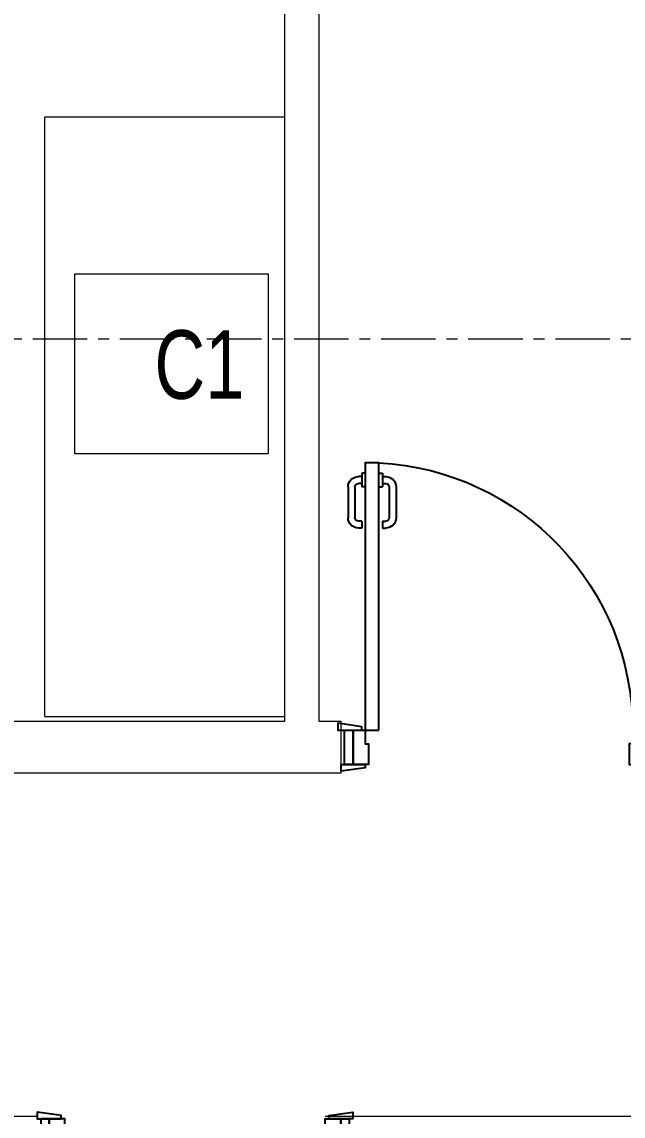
# Model space of a CAD drawing. Header units: millimetres. Extents: x 26027 to 581921, y 7230 to 233891.
# Drawn here: x 570587 to 572341, y 132880 to 136070 of the extents above; entities that cross this region are included whole.
import ezdxf

# ---------------------------------------------------------------- set-up
doc = ezdxf.new("R2010")
doc.units = ezdxf.units.MM
doc.header["$LTSCALE"] = 5
doc.linetypes.add('CENTER', pattern=[50.8, 31.75, -6.35, 6.35, -6.35])
doc.layers.add('axes', color=9, linetype='Continuous')
doc.layers.add('GE-ARCHITECTURAL_ELEMENTS', color=8, linetype='Continuous')
doc.layers.add('Medical Equipment and Furniture', color=163, linetype='Continuous', lineweight=0)
doc.layers.add('Walls', color=32, linetype='Continuous', lineweight=5)
doc.layers.add('Wooden Joinery', color=7, linetype='Continuous', lineweight=5, true_color=0xffdcd1)
doc.styles.add('X3G_ENTITY_2587EA', font='swisscl.ttf', dxfattribs={"height": 200})

# ---------------------------------------------------------------- blocks, each defined once
blk = doc.blocks.new('A$C72370EFE')
at = {"layer": 'GE-ARCHITECTURAL_ELEMENTS'}
for p, q in [((-0.01, -0.03), (-0.01, -0.07)), ((0, -0.03), (-0.01, -0.03)), ((0.04, -0.03), (0.05, -0.03)), ((0.05, -0.03), (0.05, -0.07)), ((-0.01, -0.04), (-0.02, -0.04)), ((-0.01, -0.06), (-0.02, -0.06)), ((0.05, -0.04), (0.06, -0.04)), ((0.05, -0.06), (0.06, -0.06)), ((-0.05, -0.07), (-0.05, -0.16)), ((-0.03, -0.07), (-0.03, -0.16)), ((0, -0.07), (-0.01, -0.07)), ((0.04, -0.07), (0.05, -0.07)), ((0.07, -0.07), (0.07, -0.16)), ((0.09, -0.07), (0.09, -0.16)), ((-0.01, -0.17), (-0.02, -0.17)), ((-0.01, -0.19), (-0.02, -0.19)), ((-0.01, -0.17), (-0.01, -0.19)), ((0.05, -0.17), (0.06, -0.17)), ((0.05, -0.17), (0.05, -0.19)), ((0.05, -0.19), (0.06, -0.19))]:
    blk.add_line(p, q, dxfattribs=at)
for centre, radius, start, end in [((-0.02, -0.07), 0.03, 90, 180), ((-0.02, -0.07), 0.01, 90, 180), ((0.06, -0.07), 0.03, 0, 90), ((0.06, -0.07), 0.01, 0, 90), ((-0.02, -0.16), 0.03, 180, 270), ((-0.02, -0.16), 0.01, 180, 270), ((0.06, -0.16), 0.01, 270, 0), ((0.06, -0.16), 0.03, 270, 0)]:
    blk.add_arc(centre, radius, start, end, dxfattribs=at)
blk = doc.blocks.new('A$C41DF7AD3')
at = {"layer": 'GE-ARCHITECTURAL_ELEMENTS', "elevation": 0}
for points in [[(820, 780), (820, 1559), (860, 1559), (860, 780)], [(70, 780), (70, 790), (0, 800), (0, 780)], [(870, 780), (870, 790), (940, 800), (940, 780)], [(80, 680), (80, 670), (10, 660), (10, 680)], [(860, 680), (860, 670), (930, 660), (930, 680)]]:
    blk.add_lwpolyline(points, close=True, dxfattribs=at)
for points in [[(45, 780), (45, 680), (20, 680), (20, 780), (45, 780)], [(45, 780), (80, 780), (80, 740), (90, 740), (90, 680), (45, 680), (45, 780)], [(895, 780), (860, 780), (860, 740), (850, 740), (850, 680), (895, 680), (895, 780)], [(895, 780), (895, 680), (920, 680), (920, 780), (895, 780)]]:
    blk.add_lwpolyline(points, dxfattribs=at)
at = {"layer": 'GE-ARCHITECTURAL_ELEMENTS'}
blk.add_arc((860, 780, 0), 780, 92.9397, 180, dxfattribs=at)
at = {"layer": 'GE-ARCHITECTURAL_ELEMENTS', "xscale": 999.9999999998856, "yscale": 999.9999999998856, "zscale": 999.9999999998856}
blk.add_blockref('A$C72370EFE', (820, 1559, 0), dxfattribs=at)

msp = doc.modelspace()

# ---------------------------------------------------------------- linework, layer by layer
at = {"layer": 'axes', "linetype": 'CENTER', "lineweight": 0}
msp.add_line((580937.8, 135145.3, 2.4), (448568.3, 135145.3, 2.4), dxfattribs=at)
at = {"layer": 'Medical Equipment and Furniture', "lineweight": 0}
for p, q in [((570653.8, 135793.5, 0), (571353.8, 135793.5, 0)), ((570653.8, 134044.9, 0), (571353.8, 134044.9, 0))]:
    msp.add_line(p, q, dxfattribs=at)
at = {"layer": 'Medical Equipment and Furniture', "elevation": 0}
msp.add_lwpolyline([(570653.8, 134044.9), (570653.8, 135793.5)], dxfattribs=at)
msp.add_lwpolyline([(570741.9, 135335.8), (571305.6, 135335.8), (571305.6, 134810.5), (570741.9, 134810.5)], close=True, dxfattribs=at)
at = {"layer": 'Walls', "lineweight": 0}
for p, q in [((571353.8, 134030.3, 0), (568993.6, 134030.3, 0)), ((571518.5, 134030.3, 0), (571453.8, 134030.3, 0)), ((571518.5, 133880.3, 0), (568993.6, 133880.3, 0)), ((571453.8, 133880.3, 0), (571353.8, 133880.3, 0))]:
    msp.add_line(p, q, dxfattribs=at)
at = {"layer": 'Walls', "elevation": 0}
for points in [[(571353.8, 134030.3), (571353.8, 137060.3)], [(571453.8, 134030.3), (571453.8, 137060.3)]]:
    msp.add_lwpolyline(points, dxfattribs=at)
at = {"layer": 'Walls'}
for points in [[(571518.5, 133880.3, 0), (571518.5, 134030.3, 0)], [(566098.8, 132880.3, 0), (570632.1, 132880.3, 0)], [(571472.1, 132880.3, 0), (575113.8, 132880.3, 0)]]:
    msp.add_polyline3d(points, dxfattribs=at)

# ---------------------------------------------------------------- block references
at = {"layer": 'Wooden Joinery', "xscale": -1}
msp.add_blockref('A$C41DF7AD3', (572448.5, 133225.3, 0), dxfattribs=at)
at = {"layer": 'Wooden Joinery', "rotation": 180}
msp.add_blockref('A$C41DF7AD3', (571562.1, 133552.2, 0), dxfattribs=at)

# ---------------------------------------------------------------- texts
at = {"layer": 'Medical Equipment and Furniture', "insert": (571104.8, 135171.1, 0), "char_height": 200, "attachment_point": 2, "style": 'X3G_ENTITY_2587EA'}
msp.add_mtext('C1', dxfattribs=at)

doc.saveas('drawing.dxf')
